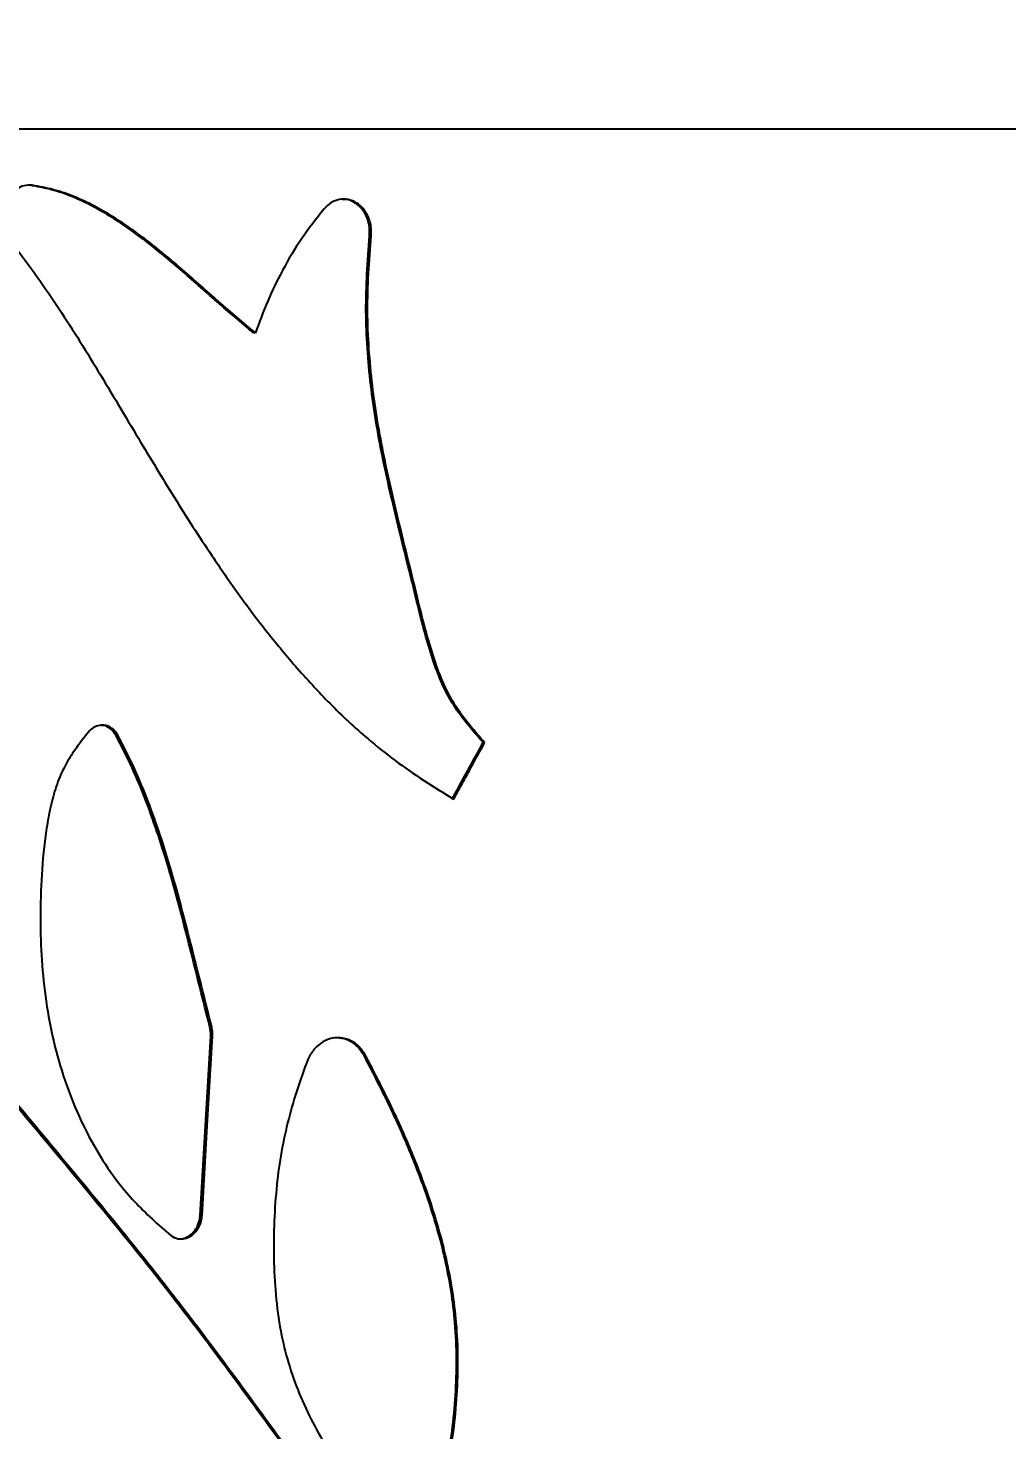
# Model space of a CAD drawing. Header units: millimetres. Extents: x 8 to 867, y 8 to 585.
# Drawn here: x 337.92 to 349.79, y 236.63 to 253.63 of the extents above; entities that cross this region are included whole.
import ezdxf

# ---------------------------------------------------------------- set-up
doc = ezdxf.new("R2010")
doc.units = ezdxf.units.MM
doc.layers.add('DIMENSIONS', color=2, linetype='Continuous')
doc.layers.add('OUTLINE', color=7, linetype='Continuous', lineweight=25)
doc.styles.add('SLDTEXTSTYLE0', font='TXT', dxfattribs={"width": 0.75})
doc.dimstyles.new('SLDDIMSTYLE2', dxfattribs={"dimtxt": 3.5, "dimasz": 2, "dimexe": 0, "dimexo": 0.0625, "dimgap": 0.875, "dimtad": 1, "dimrnd": 1e-09, "dimzin": 12, "dimdsep": 46, "dimtxsty": 'SLDTEXTSTYLE0', "dimsah": 1, "dimcen": 0.09, "dimadec": 0, "dimazin": 3, "dimtfac": 1, "dimtofl": 0, "dimtmove": 0, "dimatfit": 3, "dimfxl": 0, "dimfrac": 2, "dimtolj": 1, "dimtzin": 12, "dimarcsym": 0})

# ---------------------------------------------------------------- blocks, each defined once
blk = doc.blocks.new('_D_36')
at = {"layer": 'DIMENSIONS'}
blk.add_line((284.059, 252.403), (424.359, 252.403), dxfattribs=at)
for points in [[(284.059, 252.403), (286.059, 251.903), (286.059, 252.903)], [(424.359, 252.403), (422.359, 252.903), (422.359, 251.903)]]:
    blk.add_solid(points, dxfattribs=at)
at = {"layer": 'DIMENSIONS', "insert": (327.165, 256.914), "char_height": 3.5, "attachment_point": 1, "style": 'SLDTEXTSTYLE0'}
blk.add_mtext('140,3', dxfattribs=at)
blk = doc.blocks.new('_D_37')
at = {"layer": 'DIMENSIONS'}
blk.add_line((281.059, 259.672), (354.209, 259.672), dxfattribs=at)
for points in [[(281.059, 259.672), (283.059, 259.172), (283.059, 260.172)], [(354.209, 259.672), (352.209, 260.172), (352.209, 259.172)]]:
    blk.add_solid(points, dxfattribs=at)
at = {"layer": 'DIMENSIONS', "insert": (327.166, 264.184), "char_height": 3.5, "attachment_point": 1, "style": 'SLDTEXTSTYLE0'}
blk.add_mtext('73,15', dxfattribs=at)

msp = doc.modelspace()

# ---------------------------------------------------------------- linework, layer by layer
at = {"layer": 'OUTLINE'}
for p, q in [((342.08414, 251.10669), (342.0649, 251.10669)), ((340.68112, 249.92953), (340.65966, 249.92953)), ((343.46055, 244.96325), (343.44361, 244.96325))]:
    msp.add_line(p, q, dxfattribs=at)
at = {"layer": 'OUTLINE', "flags": 128}
for points in [[(340.01232, 239.23011), (340.07625, 240.31793), (340.10816, 240.86184), (340.14005, 241.40575)], [(340.0344, 239.23011), (340.09828, 240.31793), (340.13017, 240.86184), (340.16203, 241.40575)]]:
    msp.add_lwpolyline(points, dxfattribs=at)
at = {"layer": 'OUTLINE'}
for points, knots in [([(337.97351, 251.72047), (337.94076, 251.7212), (337.87522, 251.72265), (337.78335, 251.67493), (337.70594, 251.59696), (337.64964, 251.48764), (337.62196, 251.35414), (337.63186, 251.21002), (337.672, 251.10197), (337.70854, 251.05083), (337.71835, 251.0371)], [0, 0, 0, 0, 0.11971825, 0.23960514, 0.36121465, 0.49284525, 0.63571203, 0.78817104, 0.94311927, 1, 1, 1, 1]), ([(340.65966, 249.92953), (340.51022, 250.05593), (340.21128, 250.30875), (339.78829, 250.68834), (339.43547, 250.98187), (339.15447, 251.1906), (338.93469, 251.33747), (338.70537, 251.47041), (338.46266, 251.58397), (338.20984, 251.67357), (338.03509, 251.70484), (337.94774, 251.72047)], [0, 0, 0, 0, 0.173769758, 0.347603255, 0.505675904, 0.585116666, 0.664543633, 0.746994682, 0.829410698, 0.914728128, 1, 1, 1, 1]), ([(340.68112, 249.92953), (340.53177, 250.05606), (340.23301, 250.30914), (339.81053, 250.68888), (339.45826, 250.98236), (339.17789, 251.1909), (338.95859, 251.33767), (338.72974, 251.4705), (338.4875, 251.58401), (338.23515, 251.67358), (338.06071, 251.70485), (337.97351, 251.72047)], [0, 0, 0, 0, 0.173972208, 0.348008022, 0.505974806, 0.585362158, 0.664736438, 0.74713703, 0.829503099, 0.914774348, 1, 1, 1, 1]), ([(342.08414, 251.10669), (342.0855, 251.13581), (342.08822, 251.19403), (342.06887, 251.30006), (342.01622, 251.41398), (341.92009, 251.50835), (341.8081, 251.55408), (341.69812, 251.55316), (341.59508, 251.51443), (341.54243, 251.46197), (341.5153, 251.43494)], [0, 0, 0, 0, 0.09333262, 0.18655347, 0.34443142, 0.49471623, 0.62861665, 0.75282468, 0.87265969, 1, 1, 1, 1]), ([(342.0649, 251.10669), (342.06626, 251.13582), (342.06899, 251.19405), (342.04961, 251.29992), (341.99697, 251.4143), (341.90086, 251.50647), (341.80634, 251.55108), (341.75032, 251.54794), (341.73284, 251.54696)], [0, 0, 0, 0, 0.13541104, 0.27065633, 0.49934814, 0.71725923, 0.91174723, 1, 1, 1, 1]), ([(341.5153, 251.43494), (341.42228, 251.31694), (341.23626, 251.08094), (341.01208, 250.70227), (340.8244, 250.31857), (340.729, 250.05955), (340.68112, 249.92953)], [0, 0, 0, 0, 0.26361711, 0.52722621, 0.762699179, 1, 1, 1, 1]), ([(337.71835, 251.0371), (337.8122, 250.91287), (337.99997, 250.66431), (338.26837, 250.27685), (338.5239, 249.87728), (338.85611, 249.33648), (339.24146, 248.68416), (339.69632, 247.93292), (340.09893, 247.30448), (340.47066, 246.76834), (340.80446, 246.31933), (341.04363, 246.03497), (341.16318, 245.89283)], [0, 0, 0, 0, 0.07654117, 0.15315305, 0.22971966, 0.30629368, 0.45957796, 0.59430914, 0.72902229, 0.81935261, 0.9097031, 1, 1, 1, 1]), ([(342.8581, 245.89615), (342.81388, 246.03447), (342.72539, 246.31125), (342.58994, 246.88026), (342.41221, 247.58511), (342.24557, 248.29323), (342.13919, 248.86422), (342.07667, 249.30084), (342.03512, 249.74444), (342.01684, 250.1963), (342.03102, 250.65104), (342.0536, 250.95477), (342.0649, 251.10669)], [0, 0, 0, 0, 0.082882, 0.16584325, 0.3321379, 0.49597455, 0.57821384, 0.6604432, 0.74469986, 0.82894185, 0.91444275, 1, 1, 1, 1]), ([(342.87717, 245.89283), (342.8331, 246.03048), (342.74491, 246.30591), (342.61018, 246.87228), (342.43314, 247.57618), (342.26639, 248.28433), (342.15945, 248.85714), (342.09652, 249.29512), (342.05467, 249.74011), (342.03614, 250.19339), (342.05021, 250.64958), (342.07283, 250.95429), (342.08414, 251.10669)], [0, 0, 0, 0, 0.08244185, 0.16496324, 0.33038418, 0.49466384, 0.57712244, 0.65956999, 0.7440413, 0.82849823, 0.91422093, 1, 1, 1, 1]), ([(344.17404, 232.54326), (343.94974, 232.77479), (343.50095, 233.23806), (342.87423, 233.97323), (342.27395, 234.72795), (341.69771, 235.50182), (341.13269, 236.28335), (340.56699, 237.0619), (339.99724, 237.83072), (339.36192, 238.64941), (338.65782, 239.51006), (337.89864, 240.42144), (337.14549, 241.32381), (336.32497, 242.33013), (335.45387, 243.4503), (334.53237, 244.67786), (333.93967, 245.49008), (333.64335, 245.89615)], [0, 0, 0, 0, 0.05455538, 0.10915858, 0.16379562, 0.21839686, 0.27337585, 0.32836633, 0.38334148, 0.4383, 0.50828672, 0.57829537, 0.64831252, 0.71831083, 0.81220072, 0.90610929, 1, 1, 1, 1]), ([(344.18943, 232.54326), (343.96531, 232.77498), (343.51688, 233.23862), (342.89074, 233.97437), (342.29106, 234.72962), (341.71543, 235.50401), (341.15098, 236.28601), (340.58581, 237.065), (340.01658, 237.83425), (339.38222, 238.65285), (338.67959, 239.513), (337.92239, 240.42346), (337.1712, 241.32496), (336.35284, 242.33031), (335.48402, 243.44938), (334.56492, 244.67571), (333.97376, 245.48715), (333.6782, 245.89283)], [0, 0, 0, 0, 0.05460942, 0.10926701, 0.16395819, 0.21861382, 0.27364682, 0.32869104, 0.38372022, 0.43873263, 0.5086663, 0.57862176, 0.64858572, 0.71853094, 0.81234747, 0.90618256, 1, 1, 1, 1]), ([(341.16318, 245.89283), (341.30255, 245.73826), (341.58128, 245.42916), (341.98906, 245.04854), (342.37295, 244.74286), (342.72198, 244.50074), (342.96295, 244.3508), (343.08343, 244.27584)], [0, 0, 0, 0, 0.24702521, 0.49399807, 0.66253889, 0.83128606, 1, 1, 1, 1]), ([(343.44361, 244.96325), (343.38431, 245.03106), (343.26579, 245.16658), (343.09871, 245.38428), (342.9602, 245.6288), (342.89215, 245.80699), (342.8581, 245.89615)], [0, 0, 0, 0, 0.24564207, 0.49094792, 0.74529217, 1, 1, 1, 1]), ([(343.46055, 244.96325), (343.40151, 245.03087), (343.28351, 245.16602), (343.11712, 245.38301), (342.97903, 245.62656), (342.91114, 245.80403), (342.87717, 245.89283)], [0, 0, 0, 0, 0.24567887, 0.49102656, 0.74533444, 1, 1, 1, 1]), ([(338.67036, 245.10686), (338.62691, 245.05216), (338.54001, 244.94278), (338.41925, 244.76994), (338.31256, 244.56934), (338.23323, 244.33873), (338.17449, 244.08719), (338.11984, 243.73956), (338.0801, 243.29623), (338.06976, 242.77141), (338.09036, 242.25947), (338.14761, 241.76426), (338.2436, 241.27891), (338.37994, 240.81848), (338.55605, 240.38779), (338.76762, 239.98976), (338.98911, 239.65812), (339.21417, 239.39441), (339.4271, 239.18639), (339.57609, 239.05601), (339.65058, 238.99082)], [0, 0, 0, 0, 0.03160855, 0.06321066, 0.09460789, 0.13190881, 0.16941556, 0.20689524, 0.2847265, 0.36260537, 0.43529777, 0.50828443, 0.58116173, 0.65370397, 0.72224897, 0.79097096, 0.85948492, 0.90624409, 0.95312351, 1, 1, 1, 1]), ([(339.01401, 245.05162), (338.99714, 245.07665), (338.96335, 245.12679), (338.88914, 245.16972), (338.81068, 245.17958), (338.73386, 245.15941), (338.69199, 245.12476), (338.67036, 245.10686)], [0, 0, 0, 0, 0.21121143, 0.42312487, 0.61775134, 0.80254134, 1, 1, 1, 1]), ([(338.99005, 245.05162), (338.97313, 245.07646), (338.93924, 245.12623), (338.86952, 245.16928), (338.82041, 245.17174), (338.79943, 245.17279)], [0, 0, 0, 0, 0.363401, 0.72798141, 1, 1, 1, 1]), ([(340.12976, 241.51273), (340.05042, 241.83039), (339.93141, 242.30688), (339.77009, 242.94096), (339.64387, 243.39862), (339.50816, 243.83628), (339.35949, 244.2533), (339.19118, 244.66222), (339.05708, 244.92183), (338.99005, 245.05162)], [0, 0, 0, 0, 0.26129969, 0.39194824, 0.52264689, 0.6412982, 0.75992709, 0.87998155, 1, 1, 1, 1]), ([(340.15176, 241.51273), (340.07255, 241.83043), (339.95374, 242.30699), (339.79267, 242.94116), (339.66666, 243.39882), (339.53119, 243.83644), (339.3828, 244.25338), (339.21479, 244.66224), (339.08093, 244.92184), (339.01401, 245.05162)], [0, 0, 0, 0, 0.26135676, 0.39203358, 0.52276136, 0.64138559, 0.75998756, 0.88001175, 1, 1, 1, 1]), ([(343.07044, 244.28408), (343.10098, 244.3397), (343.16357, 244.45368), (343.28793, 244.68007), (343.38182, 244.85085), (343.44361, 244.96325)], [0, 0, 0, 0, 0.24571898, 0.50356978, 1, 1, 1, 1]), ([(343.08343, 244.27584), (343.11544, 244.33423), (343.17947, 244.451), (343.30515, 244.68013), (343.39888, 244.85089), (343.46055, 244.96325)], [0, 0, 0, 0, 0.25485389, 0.50970852, 1, 1, 1, 1]), ([(340.14005, 241.40575), (340.14032, 241.41492), (340.14086, 241.43327), (340.13875, 241.46934), (340.13333, 241.49548), (340.12976, 241.51273)], [0, 0, 0, 0, 0.253775183, 0.507520151, 1, 1, 1, 1]), ([(340.16203, 241.40575), (340.1623, 241.41492), (340.16284, 241.43327), (340.16074, 241.46934), (340.15533, 241.49548), (340.15176, 241.51273)], [0, 0, 0, 0, 0.25378303, 0.50753595, 1, 1, 1, 1]), ([(342.0177, 241.17011), (341.99032, 241.21173), (341.93551, 241.29509), (341.81165, 241.37051), (341.67782, 241.39407), (341.54885, 241.36656), (341.43531, 241.2955), (341.35944, 241.20739), (341.32764, 241.14408), (341.31718, 241.12324)], [0, 0, 0, 0, 0.16381727, 0.32803136, 0.48193372, 0.62710752, 0.77229564, 0.92504436, 1, 1, 1, 1]), ([(341.99863, 241.17011), (341.97119, 241.21149), (341.91625, 241.29435), (341.79511, 241.37173), (341.70614, 241.38012), (341.66466, 241.38403)], [0, 0, 0, 0, 0.347467905, 0.695763499, 1, 1, 1, 1]), ([(341.31718, 241.12324), (341.27085, 240.99676), (341.17808, 240.74346), (341.06835, 240.35273), (340.98346, 239.95568), (340.93045, 239.53899), (340.90425, 239.10599), (340.90003, 238.65815), (340.92818, 238.21267), (340.98899, 237.78889), (341.0906, 237.3921), (341.22761, 237.02554), (341.39534, 236.67468), (341.60029, 236.32249), (341.83877, 235.96898), (342.10338, 235.60894), (342.28524, 235.37274), (342.37617, 235.25464)], [0, 0, 0, 0, 0.06318681, 0.12654607, 0.18983021, 0.25291416, 0.32275816, 0.39279423, 0.46269484, 0.532354, 0.59448731, 0.65693408, 0.71953041, 0.78187016, 0.85454468, 0.92727126, 1, 1, 1, 1]), ([(342.80068, 235.36619), (342.83686, 235.50345), (342.90925, 235.77799), (343.00154, 236.19387), (343.07081, 236.61888), (343.11175, 237.05194), (343.12555, 237.49077), (343.10737, 237.91268), (343.05813, 238.31467), (342.98518, 238.69566), (342.87195, 239.13892), (342.70684, 239.63869), (342.48912, 240.17566), (342.25036, 240.68536), (342.08259, 241.00843), (341.99863, 241.17011)], [0, 0, 0, 0, 0.0697291, 0.13946532, 0.2091114, 0.28103861, 0.35304043, 0.42491357, 0.4889312, 0.5530404, 0.61709328, 0.71635615, 0.81565577, 0.90774961, 1, 1, 1, 1]), ([(342.81828, 235.36619), (342.85447, 235.50366), (342.92685, 235.77861), (343.01911, 236.19514), (343.0883, 236.62078), (343.12911, 237.05448), (343.14272, 237.49395), (343.1243, 237.9164), (343.0748, 238.31881), (343.00162, 238.70012), (342.88816, 239.14373), (342.72283, 239.64389), (342.5054, 240.18016), (342.26761, 240.68807), (342.10105, 241.00934), (342.0177, 241.17011)], [0, 0, 0, 0, 0.069838489, 0.139684408, 0.209439605, 0.281481784, 0.353598731, 0.425587279, 0.489674238, 0.553852861, 0.617975804, 0.717335126, 0.816731709, 0.908289527, 1, 1, 1, 1]), ([(339.65058, 238.99082), (339.67397, 238.9765), (339.72078, 238.94782), (339.80238, 238.94187), (339.87996, 238.96533), (339.94774, 239.01583), (340.00032, 239.08961), (340.02746, 239.16529), (340.03266, 239.21385), (340.0344, 239.23011)], [0, 0, 0, 0, 0.15253387, 0.30535737, 0.45192169, 0.59815977, 0.75219407, 0.91704689, 1, 1, 1, 1]), ([(339.75848, 238.94889), (339.7659, 238.94795), (339.79903, 238.94377), (339.85809, 238.96696), (339.92582, 239.01573), (339.97848, 239.09026), (340.00545, 239.1657), (340.01061, 239.21407), (340.01232, 239.23011)], [0, 0, 0, 0, 0.05758014, 0.25698188, 0.4559197, 0.66525708, 0.88903496, 1, 1, 1, 1]), ([(334.46435, 238.70973), (334.53631, 238.58848), (334.6805, 238.34554), (334.92604, 238.00888), (335.19567, 237.6999), (335.48867, 237.43477), (335.80021, 237.21302), (336.12269, 237.02397), (336.45956, 236.86366), (336.85966, 236.71017), (337.32796, 236.57641), (337.8671, 236.47828), (338.41922, 236.42934), (338.88254, 236.43203), (339.16091, 236.44808), (339.25098, 236.45327)], [0, 0, 0, 0, 0.07184935, 0.14396534, 0.21592252, 0.28755507, 0.35542349, 0.42348467, 0.49160327, 0.55955042, 0.65773009, 0.75625748, 0.85480979, 0.95302368, 1, 1, 1, 1])]:
    msp.add_open_spline(points, degree=3, knots=knots, dxfattribs=at)

# ---------------------------------------------------------------- dimensions: what is measured, and where the dimension line sits
at = {"layer": 'DIMENSIONS'}
for base, p1, p2, picture, middle in [((354.20884, 259.67235), (281.05884, 279.63342), (354.20884, 158.57876), '_D_37', (332.98392, 259.67235)), ((424.35884, 252.40259), (284.05884, 271.73342), (424.35884, 271.73342), '_D_36', (332.98268, 252.40259))]:
    dim = msp.add_linear_dim(base=base, p1=p1, p2=p2, dimstyle='SLDDIMSTYLE2', dxfattribs=at)
    dim.commit()
    dim.dimension.update_dxf_attribs({"geometry": picture, "text_midpoint": middle, "dimtype": 160})

doc.saveas('drawing.dxf')
